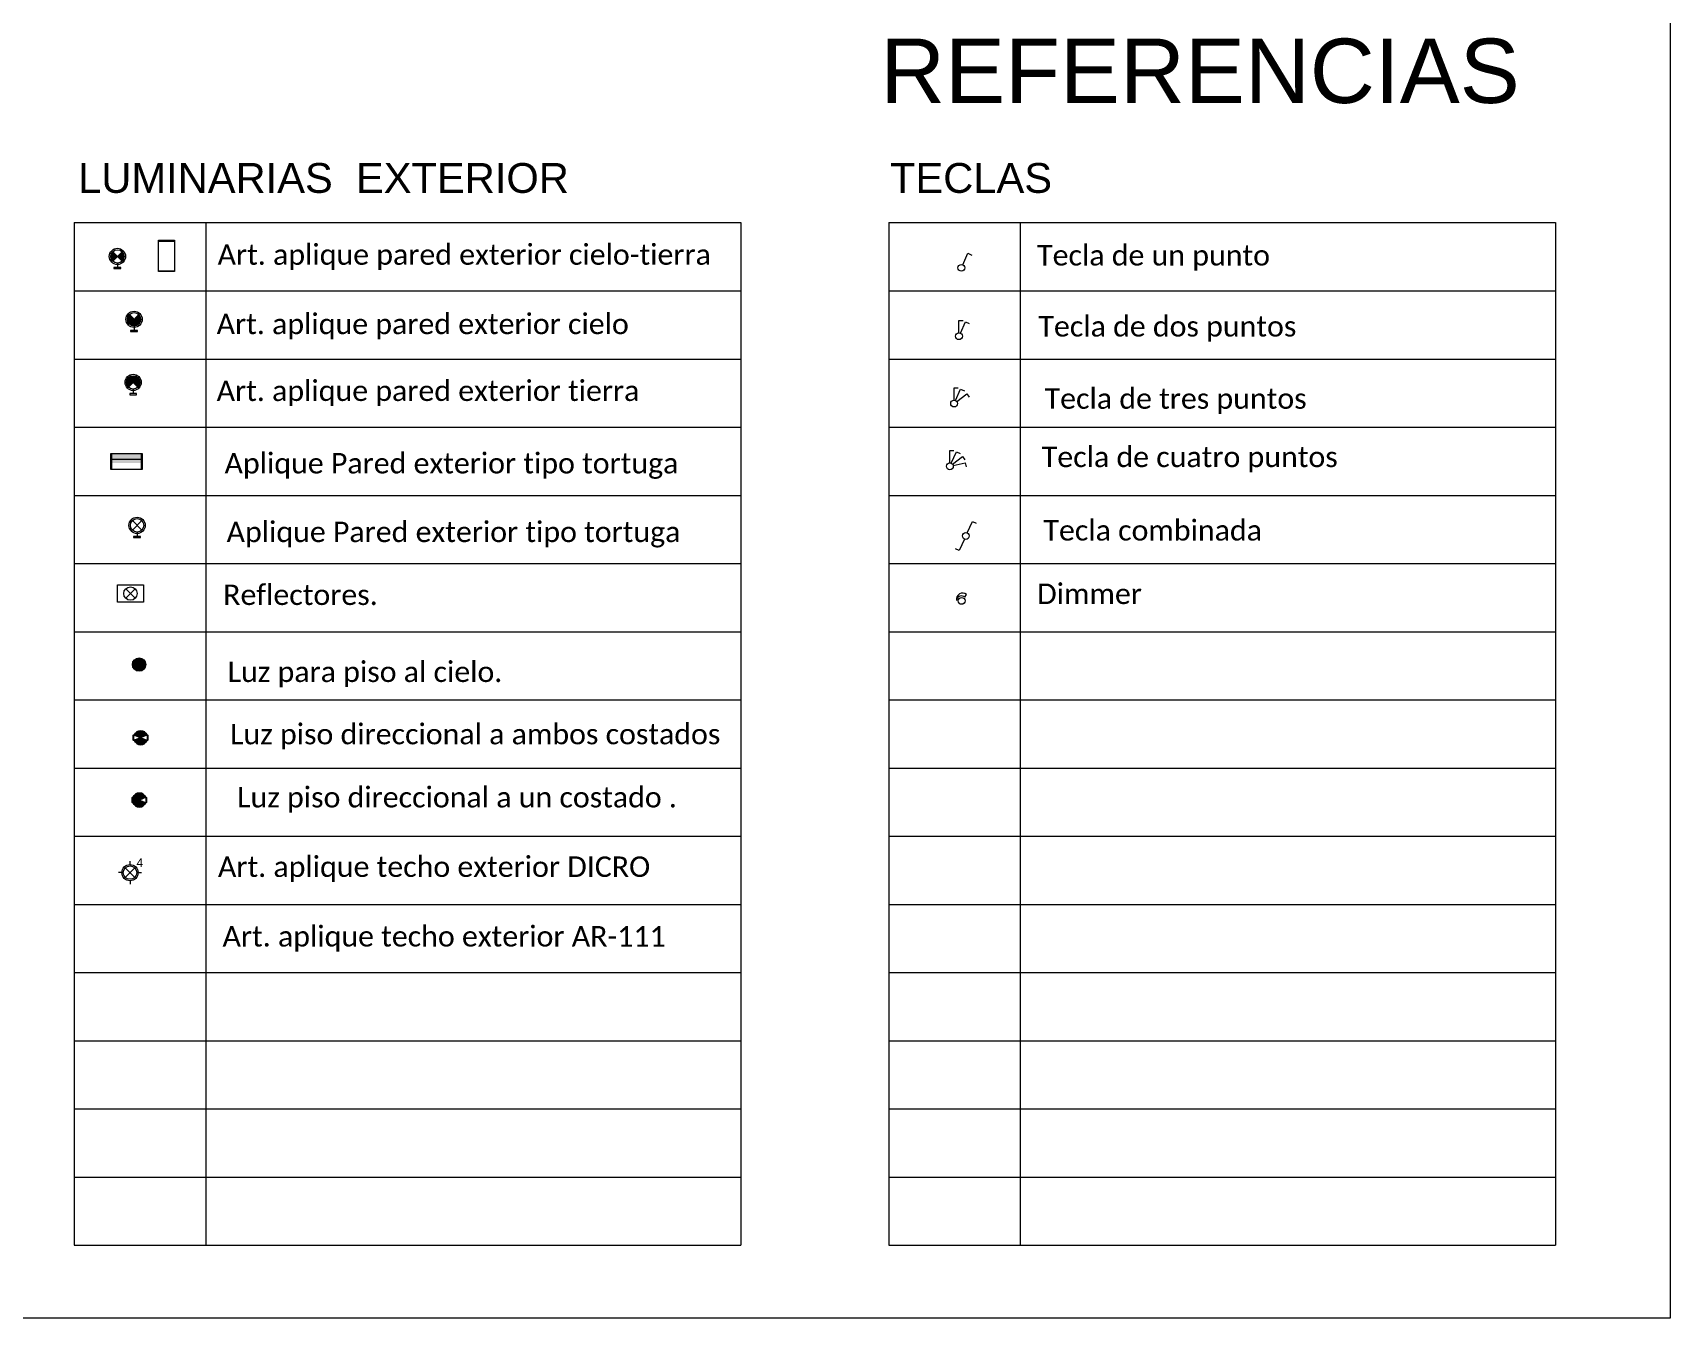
# Model space of a CAD drawing. Header units: millimetres. Extents: x 430 to 1353, y -204 to 152.
# Drawn here: x 700.67 to 714.34, y -70.17 to -59.44 of the extents above; entities that cross this region are included whole.
import ezdxf

# ---------------------------------------------------------------- set-up
doc = ezdxf.new("R2010")
doc.units = ezdxf.units.MM
doc.layers.get('0').update_dxf_attribs({"color": 250})
for name, color, linetype, lineweight in [('ND-Apliques', 1, 'Continuous', 15), ('ND-GLOBAL_Notas', 252, 'Continuous', 9), ('ND-Llaves', 92, 'Continuous', 9), ('ND-texto', 251, 'Continuous', 15)]:
    doc.layers.add(name, color=color, linetype=linetype, lineweight=lineweight)
doc.styles.add('IMPLANTACION', font='arial.ttf', dxfattribs={"height": 0.3})
doc.styles.add('MtXpl_Calibri', font='calibri.ttf')
doc.styles.get("Standard").update_dxf_attribs({"font": 'arial.ttf'})

# ---------------------------------------------------------------- blocks, each defined once
blk = doc.blocks.new('A$C128db5b9')
for p, q in [((0.03, 0.173), (0.173, 0.03)), ((0.03, 0.03), (0.173, 0.173))]:
    blk.add_line(p, q)
blk.add_circle((0.101, 0.101), 0.101)
blk = doc.blocks.new('Aplique_pared-ext')
for p, q in [((0, 0.065), (0, 0.012)), ((-0.041, 0), (0.041, 0))]:
    blk.add_line(p, q)
blk.add_lwpolyline([(-0.041, 0), (0.041, 0), (0.041, 0.012), (-0.041, 0.012)], close=True)
blk.add_circle((0, 0.143), 0.0953)
at = {"xscale": 0.7777233477786838, "yscale": 0.7777233477786838, "zscale": 0.7777233477786838}
blk.add_blockref('A$C128db5b9', (-0.078, 0.065), dxfattribs=at)
blk = doc.blocks.new('Reflector')
for p, q in [((-0.056, 0.056), (0.056, -0.056)), ((-0.056, -0.056), (0.056, 0.056))]:
    blk.add_line(p, q)
blk.add_lwpolyline([(-0.154, 0.101), (0.154, 0.101), (0.154, -0.101), (-0.154, -0.101)], close=True)
blk.add_circle((0, 0), 0.0786)
blk = doc.blocks.new('Apl_piso_al_cielo')
h = blk.add_hatch(color=256)
h.dxf.hatch_style = 1
h.paths.add_polyline_path([(499.264, 165.259, 1), (499.107, 165.259, 1)])
blk.add_circle((499.185, 165.259), 0.0786)
blk = doc.blocks.new('Aplieque_Cielo-tierra')
h = blk.add_hatch(color=256)
h.dxf.hatch_style = 1
h.paths.add_polyline_path([(0, 0.143), (-0.055, 0.199, 0.293406), (-0.073, 0.116, 0.107717), (-0.055, 0.088)])
h.paths.add_polyline_path([(0.074, 0.171, 0.107717), (0.056, 0.199), (0, 0.143), (0.056, 0.088, 0.293406)])
for p, q in [((-0.055, 0.199), (0.056, 0.088)), ((-0.055, 0.088), (0.056, 0.199)), ((-0.041, 0), (0.041, 0)), ((0, 0.065), (0, 0.012))]:
    blk.add_line(p, q)
blk.add_lwpolyline([(-0.041, 0), (0.041, 0), (0.041, 0.012), (-0.041, 0.012)], close=True)
for radius in [0.0953, 0.0786]:
    blk.add_circle((0, 0.143), radius)
blk = doc.blocks.new('Llave_3_puntos')
for points in [[(0, 0.11), (0, 0.256), (0.048, 0.256)], [(0.017, 0.106), (0.077, 0.24), (0.121, 0.22)], [(0.032, 0.094), (0.148, 0.183), (0.177, 0.145)]]:
    blk.add_lwpolyline(points)
blk.add_circle((0, 0.07), 0.04)
blk = doc.blocks.new('Llave_1_punto')
blk.add_lwpolyline([(0.017, 0.106), (0.077, 0.24), (0.121, 0.22)])
blk.add_circle((0, 0.07), 0.04)
blk = doc.blocks.new('Llave_2_puntos')
for points in [[(0, 0.11), (0, 0.256), (0.048, 0.256)], [(0.017, 0.106), (0.077, 0.24), (0.121, 0.22)]]:
    blk.add_lwpolyline(points)
blk.add_circle((0, 0.07), 0.04)
blk = doc.blocks.new('Tecal_Combinada')
for points in [[(0.017, 0.076), (0.077, 0.21), (0.121, 0.19)], [(-0.017, 0.004), (-0.077, -0.13), (-0.121, -0.11)]]:
    blk.add_lwpolyline(points)
blk.add_circle((0, 0.04), 0.04)
blk = doc.blocks.new('Tecla_dimmer')
blk.add_line((0.039, 0.083), (0.059, 0.114))
blk.add_circle((0, 0.04), 0.04)
for centre, radius, start, end in [((0.011, 0.059), 0.0724, 48.8084, 190.5506), ((-0.001, 0.038), 0.0598, 48.3682, 172.6394)]:
    blk.add_arc(centre, radius, start, end)
blk = doc.blocks.new('Aplique de pared cielo tierra')
for p, q in [((-0.094, 0.349), (0.094, 0.349)), ((-0.094, 0), (0.094, 0))]:
    blk.add_line(p, q)
blk.add_lwpolyline([(-0.094, 0.359), (0.094, 0.359), (0.094, -0.01), (-0.094, -0.01)], close=True)
blk = doc.blocks.new('Aplique para techo exterior')
for p, q in [((-0.095, 0), (-0.135, 0)), ((-0.056, -0.056), (0.056, 0.056)), ((-0.056, 0.056), (0.056, -0.056)), ((0, 0.095), (0, 0.135)), ((0.095, 0), (0.135, 0)), ((0, -0.095), (0, -0.135))]:
    blk.add_line(p, q)
for radius in [0.0953, 0.0786]:
    blk.add_circle((0, 0), radius)
at = {"insert": (0.076, 0.167), "char_height": 0.1, "attachment_point": 1, "style": 'IMPLANTACION'}
blk.add_mtext_dynamic_manual_height_columns('4', width=0.07241, gutter_width=1.5, heights=[0], dxfattribs=at)
blk = doc.blocks.new('Tortuga con vicera')
h = blk.add_hatch(color=256)
h.dxf.hatch_style = 1
h.paths.add_polyline_path([(0.174, -0.11), (-0.174, -0.11), (-0.174, 0), (0.174, 0)])
for p, q in [((-0.174, -0.189), (-0.174, 0)), ((0.174, -0.189), (0.174, 0)), ((-0.174, -0.068), (0.174, -0.068))]:
    blk.add_line(p, q)
blk.add_lwpolyline([(-0.184, -0.189), (-0.184, 0), (0.184, 0), (0.184, -0.189)], close=True)
blk = doc.blocks.new('Teclas_4_puntos')
for points in [[(0, 0.102), (0, 0.248), (0.047, 0.248)], [(0.016, 0.098), (0.077, 0.232), (0.12, 0.212)], [(0.031, 0.086), (0.148, 0.175), (0.177, 0.137)], [(0.039, 0.071), (0.181, 0.103), (0.192, 0.056)]]:
    blk.add_lwpolyline(points)
blk.add_circle((0, 0.062), 0.04)
blk = doc.blocks.new('Apl_pared_cielo')
h = blk.add_hatch(color=256)
h.dxf.hatch_style = 1
h.paths.add_polyline_path([(0.079, 0.143, 0.198912), (0.056, 0.199), (0, 0.143), (0.056, 0.088, 0.198912)])
h.paths.add_polyline_path([(0, 0.143), (-0.055, 0.088, 0.414214), (0.056, 0.088)])
h.paths.add_polyline_path([(0, 0.143), (-0.055, 0.199, 0.198912), (-0.078, 0.143, 0.198912), (-0.055, 0.088)])
for p, q in [((-0.067, 0.211), (0.056, 0.088)), ((-0.055, 0.088), (0.068, 0.211)), ((0, 0.065), (0, 0.012)), ((-0.041, 0), (0.041, 0))]:
    blk.add_line(p, q)
blk.add_lwpolyline([(-0.041, 0), (0.041, 0), (0.041, 0.012), (-0.041, 0.012)], close=True)
for radius in [0.0953, 0.0786]:
    blk.add_circle((0, 0.143), radius)
blk = doc.blocks.new('Aplique_luz_cielo')
blk.add_blockref('Apl_pared_cielo', (0, 0))
blk = doc.blocks.new('Apliqe_pared_tierra')
h = blk.add_hatch(color=256)
h.dxf.hatch_style = 1
h.paths.add_polyline_path([(669.382, 35.971, 0.198912), (669.359, 36.026), (669.303, 35.971), (669.359, 35.915, 0.198912)])
h.paths.add_polyline_path([(669.303, 35.971), (669.248, 36.026, 0.198912), (669.225, 35.971, 0.198912), (669.248, 35.915)])
h.paths.add_polyline_path([(669.359, 36.026, 0.414214), (669.248, 36.026), (669.303, 35.971)])
for p, q in [((669.236, 36.038), (669.371, 35.903)), ((669.236, 35.903), (669.371, 36.038)), ((669.262, 35.827), (669.344, 35.827)), ((669.303, 35.892), (669.303, 35.84))]:
    blk.add_line(p, q)
blk.add_lwpolyline([(669.262, 35.827), (669.344, 35.827), (669.344, 35.84), (669.262, 35.84)], close=True)
for radius in [0.0953, 0.0786]:
    blk.add_circle((669.303, 35.971), radius)

msp = doc.modelspace()

# ---------------------------------------------------------------- hatches: boundary and pattern name
h = msp.add_hatch(color=256)
h.dxf.hatch_style = 1
h.paths.add_polyline_path([(701.571, -65.324), (701.623, -65.303, 0.682696), (701.519, -65.303)])
h.paths.add_polyline_path([(701.571, -65.324), (701.519, -65.344, 0.682696), (701.623, -65.344)])
h = msp.add_hatch(color=256)
h.dxf.hatch_style = 1
h.paths.add_polyline_path([(701.56, -65.844), (701.612, -65.824, 0.829055), (701.504, -65.844), (701.502, -65.865), (701.508, -65.865, 0.682696), (701.612, -65.865)])

# ---------------------------------------------------------------- linework, layer by layer
for points in [[(701.519, -65.344), (701.512, -65.344), (701.512, -65.303), (701.519, -65.303)], [(701.623, -65.303), (701.629, -65.303), (701.629, -65.344), (701.623, -65.344)], [(701.508, -65.865), (701.502, -65.865), (701.502, -65.824), (701.508, -65.824)], [(701.612, -65.824), (701.618, -65.824), (701.618, -65.865), (701.612, -65.865)]]:
    msp.add_lwpolyline(points)
for centre, start, end in [((701.571, -65.324), 21.3576, 158.6424), ((701.571, -65.324), 201.3576, 338.6424), ((701.56, -65.844), 21.3576, 158.6424), ((701.56, -65.844), 201.3576, 338.6424)]:
    msp.add_arc(centre, 0.0559, start, end)
at = {"layer": 'ND-GLOBAL_Notas'}
msp.add_lwpolyline([(686.675, -28.855), (714.339, -28.855), (714.339, -70.17), (686.675, -70.17)], close=True, dxfattribs=at)
at = {"layer": 'ND-texto'}
for p, q in [((701.017, -61.024), (706.582, -61.024)), ((701.017, -61.024), (701.017, -69.56)), ((702.115, -61.024), (702.115, -69.56)), ((706.582, -61.024), (706.582, -69.56)), ((707.817, -61.024), (713.381, -61.024)), ((707.817, -61.024), (707.817, -69.56)), ((708.914, -61.024), (708.914, -69.56)), ((713.381, -61.024), (713.381, -69.56)), ((701.017, -61.594), (706.582, -61.594)), ((707.817, -61.594), (713.381, -61.594)), ((701.017, -62.163), (706.582, -62.163)), ((707.817, -62.163), (713.381, -62.163)), ((701.017, -62.732), (706.582, -62.732)), ((707.817, -62.732), (713.381, -62.732)), ((701.017, -63.301), (706.582, -63.301)), ((707.817, -63.301), (713.381, -63.301)), ((701.017, -63.87), (706.582, -63.87)), ((707.817, -63.87), (713.381, -63.87)), ((701.017, -64.439), (706.582, -64.439)), ((707.817, -64.439), (713.381, -64.439)), ((701.017, -65.008), (706.582, -65.008)), ((707.817, -65.008), (713.381, -65.008)), ((701.519, -65.303), (701.623, -65.344)), ((701.623, -65.303), (701.519, -65.344)), ((701.017, -65.577), (706.582, -65.577)), ((707.817, -65.577), (713.381, -65.577)), ((701.612, -65.824), (701.56, -65.844)), ((701.56, -65.844), (701.612, -65.865)), ((701.017, -66.146), (706.582, -66.146)), ((707.817, -66.146), (713.381, -66.146)), ((701.017, -66.715), (706.582, -66.715)), ((707.817, -66.715), (713.381, -66.715)), ((701.017, -67.284), (706.582, -67.284)), ((707.817, -67.284), (713.381, -67.284)), ((701.017, -67.853), (706.582, -67.853)), ((707.817, -67.853), (713.381, -67.853)), ((701.017, -68.422), (706.582, -68.422)), ((707.817, -68.422), (713.381, -68.422)), ((701.017, -68.991), (706.582, -68.991)), ((707.817, -68.991), (713.381, -68.991)), ((701.017, -69.56), (706.582, -69.56)), ((707.817, -69.56), (713.381, -69.56))]:
    msp.add_line(p, q, dxfattribs=at)

# ---------------------------------------------------------------- block references
at = {"layer": 'ND-Apliques', "xscale": 0.7113301194716061, "yscale": 0.7113301194716061, "zscale": 0.7113301194716061}
for name, p in [('Aplique de pared cielo tierra', (701.786, -61.426)), ('Aplieque_Cielo-tierra', (701.377, -61.408)), ('Aplique_luz_cielo', (701.516, -61.933)), ('Apliqe_pared_tierra', (225.413, -87.945)), ('Tortuga con vicera', (701.453, -62.951)), ('Aplique_pared-ext', (701.541, -63.653)), ('Reflector', (701.486, -64.12)), ('Apl_piso_al_cielo', (346.473, -182.267)), ('Aplique para techo exterior', (701.482, -66.45))]:
    msp.add_blockref(name, p, dxfattribs=at)
at = {"layer": 'ND-Llaves', "xscale": 0.7113301194716061, "yscale": 0.7113301194716061, "zscale": 0.7113301194716061}
for name, p in [('Llave_1_punto', (708.422, -61.451)), ('Llave_2_puntos', (708.402, -62.022)), ('Llave_3_puntos', (708.361, -62.584)), ('Teclas_4_puntos', (708.326, -63.102)), ('Tecal_Combinada', (708.459, -63.668)), ('Tecla_dimmer', (708.424, -64.21))]:
    msp.add_blockref(name, p, dxfattribs=at)

# ---------------------------------------------------------------- texts
at = {"layer": 'ND-texto', "style": 'MtXpl_Calibri'}
for s, height, p in [('Art. aplique pared exterior cielo-tierra ', 0.17072, (702.213, -61.376)), ('Tecla de un punto ', 0.17072, (709.054, -61.382)), ('Art. aplique pared exterior cielo', 0.17072, (702.205, -61.955)), ('Tecla de dos puntos ', 0.17072, (709.065, -61.975)), ('Art. aplique pared exterior tierra', 0.17072, (702.205, -62.513)), ('Tecla de tres puntos ', 0.17072, (709.117, -62.578)), ('Aplique Pared exterior tipo tortuga', 0.17072, (702.271, -63.118)), ('Tecla de cuatro puntos ', 0.17072, (709.093, -63.065)), ('Aplique Pared exterior tipo tortuga', 0.17072, (702.288, -63.691)), ('Tecla combinada ', 0.17072, (709.107, -63.678)), ('Reflectores.', 0.17072, (702.26, -64.216)), ('Dimmer', 0.1707, (709.054, -64.208)), ('Luz para piso al cielo.', 0.17072, (702.297, -64.859)), ('Luz piso direccional a ambos costados', 0.17072, (702.317, -65.379)), ('Luz piso direccional a un costado .', 0.17072, (702.376, -65.906)), ('Art. aplique techo exterior DICRO', 0.17072, (702.216, -66.486)), ('Art. aplique techo exterior AR-111', 0.17072, (702.254, -67.067))]:
    msp.add_text(s, height=height, rotation=0.0046, dxfattribs=at).set_placement(p)
at = {"layer": 'ND-texto', "attachment_point": 7}
for s, width, gutter_width, heights, insert, char_height in [('REFERENCIAS', 16.54817, 19.193, [2.676], (707.744, -60.033), 0.53739), ('LUMINARIAS  EXTERIOR', 4.6902, 8.892, [0], (701.049, -60.779), 0.24897), ('TECLAS', 0.72659, 8.892, [0.368], (707.826, -60.779), 0.249)]:
    msp.add_mtext_dynamic_manual_height_columns(s, width=width, gutter_width=gutter_width, heights=heights, dxfattribs=dict(at, insert=insert, char_height=char_height))

doc.saveas('drawing.dxf')
